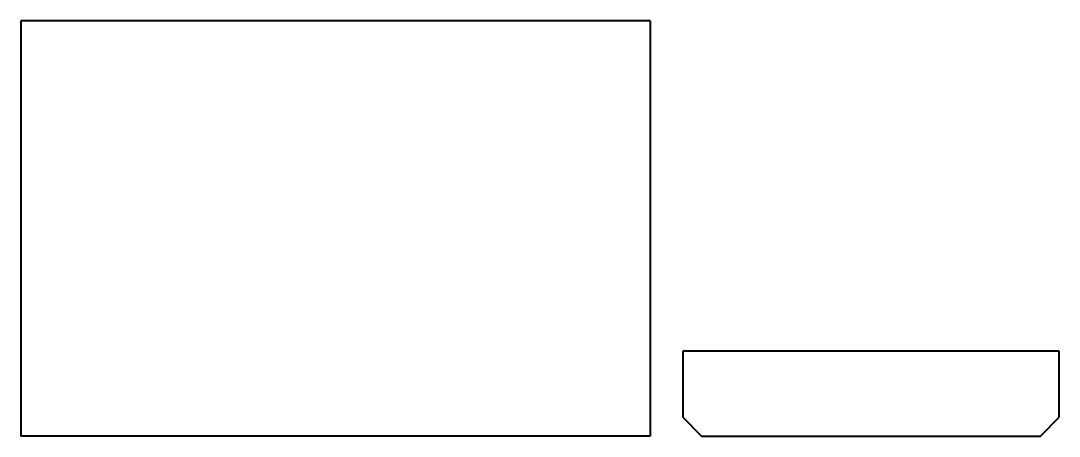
# Model space of a CAD drawing. Header units: millimetres. Extents: x 0 to 1101, y 0 to 440.
import ezdxf

# ---------------------------------------------------------------- set-up
doc = ezdxf.new("R2010")
doc.units = ezdxf.units.MM
doc.linetypes.add('K5LT_BASIC', pattern=[0])

msp = doc.modelspace()

# ---------------------------------------------------------------- linework, layer by layer
at = {"color": 7, "linetype": 'K5LT_BASIC', "lineweight": 40, "true_color": 0xffffff}
for p, q in [((120, 440), (0, 440)), ((0, 440), (0, 0)), ((143.6, 440), (120, 440)), ((523.6, 440), (143.6, 440)), ((547.1, 440), (523.6, 440)), ((667.1, 440), (547.1, 440)), ((667.1, 440), (667.1, 0)), ((701.7, 90), (701.7, 20)), ((1100.7, 90), (701.7, 90)), ((1100.7, 20), (1100.7, 90)), ((701.7, 20), (721.7, 0)), ((1080.7, 0), (1100.7, 20)), ((120, 0), (0, 0)), ((143.6, 0), (120, 0)), ((523.6, 0), (143.6, 0)), ((547.1, 0), (523.6, 0)), ((667.1, 0), (547.1, 0)), ((721.7, 0), (1080.7, 0))]:
    msp.add_line(p, q, dxfattribs=at)

doc.saveas('drawing.dxf')
